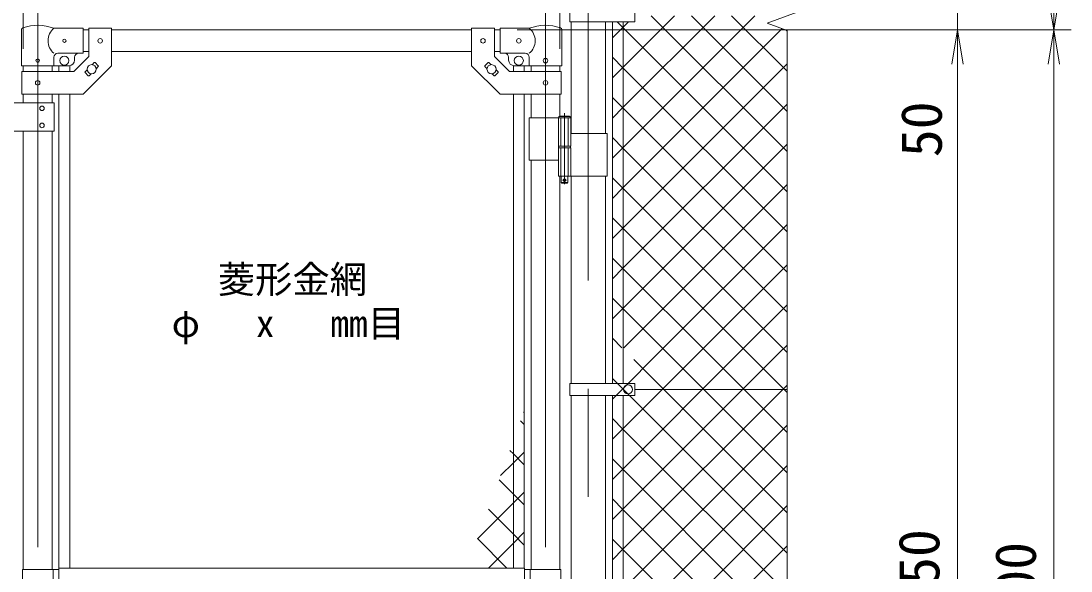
# Model space of a CAD drawing. Units: millimetres, scale not verified. Extents: x -6300 to 6300, y -4455 to 4455.
# Drawn here: x 2104 to 3953, y 191 to 1160 of the extents above; entities that cross this region are included whole.
import ezdxf
from ezdxf.enums import TextEntityAlignment as Align

# ---------------------------------------------------------------- set-up
doc = ezdxf.new("R2010")
doc.units = ezdxf.units.MM
doc.header["$LTSCALE"] = 30
doc.linetypes.add('DASHED', pattern=[7.5, 6, -1.5])
doc.linetypes.add('USER1', pattern=[50.8, 31.75, -6.35, 6.35, -6.35])
for name, color, linetype, lineweight in [('0-0_D-STR-TXT', 7, 'Continuous', 9), ('0-3_D-BMK', 2, 'USER1', 13), ('0-4_D-STR1', 1, 'Continuous', 18), ('0-5_D-STR3', 3, 'Continuous', 13), ('0-6_D-STR-DIM', 7, 'Continuous', 9), ('0-7_0', 7, 'Continuous', 9), ('0-B_D-STR2', 7, 'Continuous', 9)]:
    doc.layers.add(name, color=color, linetype=linetype, lineweight=lineweight)
doc.styles.add('ＭＳ ゴシック', font='')
doc.styles.get('ＭＳ ゴシック').set_extended_font_data('MS Gothic')

# ---------------------------------------------------------------- blocks, each defined once
blk = doc.blocks.new('_Open')
at = {"layer": '0-7_0'}
blk.add_line((-30, 5), (0, 0), dxfattribs=at)
blk.add_lwpolyline([(-30, -5), (0, 0), (-30, 0)], dxfattribs=at)

msp = doc.modelspace()

# ---------------------------------------------------------------- linework, layer by layer
at = {"layer": '0-3_D-BMK'}
for p, q in [((3102.66, 3179.08), (3102.66, -1266.74)), ((2133.06, 1185.57), (2133.06, -852.82)), ((3027.26, 1185.57), (3027.26, -852.82)), ((3060.82, 997.26), (3060.82, 872.37)), ((3057.19, 879.34), (3064.44, 879.34))]:
    msp.add_line(p, q, dxfattribs=at)
at = {"layer": '0-4_D-STR1'}
for p, q in [((3072.41, 1158.54), (3072.41, 961.34)), ((3132.91, 1158.54), (3132.91, 961.34)), ((2223.06, 1143.84), (2213.06, 1143.84)), ((2897.26, 1143.84), (2263.06, 1143.84)), ((2947.26, 1143.84), (2937.26, 1143.84)), ((2223.06, 1105.84), (2213.06, 1105.84)), ((2897.26, 1105.84), (2263.06, 1105.84)), ((2947.26, 1105.84), (2937.26, 1105.84)), ((2107.66, 1080.84), (2107.66, 1070.79)), ((2158.46, 1080.84), (2158.46, 1070.79)), ((3001.86, 1080.84), (3001.86, 1070.79)), ((3052.66, 1080.84), (3052.66, 1070.79)), ((2107.66, 1030.79), (2107.66, 1015.79)), ((2158.46, 1030.79), (2158.46, 1015.79)), ((3001.86, 1030.79), (3001.86, 989.34)), ((3052.66, 1030.79), (3052.66, 992.34)), ((2107.66, 965.79), (2107.66, 193.84)), ((2158.46, 965.79), (2158.46, 193.84)), ((3001.86, 914.34), (3001.86, 193.84)), ((3052.66, 886.34), (3052.66, 193.84)), ((3072.41, 886.34), (3072.41, 521.34)), ((3132.91, 886.34), (3132.91, 521.34)), ((3072.41, 500.34), (3072.41, -136.66)), ((3132.91, 500.34), (3132.91, -136.66))]:
    msp.add_line(p, q, dxfattribs=at)
at = {"layer": '0-5_D-STR3'}
for p, q in [((3069.86, 1179.34), (3069.86, 1158.34)), ((3184.66, 1179.34), (3184.66, 1158.34)), ((2213.06, 1146.84), (2161.61, 1146.84)), ((2213.06, 1146.84), (2213.06, 1102.84)), ((2223.06, 1147.04), (2223.06, 1097.36)), ((2223.06, 1147.04), (2263.06, 1147.04)), ((2263.06, 1147.04), (2263.06, 1080.79)), ((2897.26, 1147.04), (2897.26, 1080.79)), ((2937.26, 1147.04), (2897.26, 1147.04)), ((2937.26, 1147.04), (2937.26, 1097.36)), ((2947.26, 1146.84), (2998.71, 1146.84)), ((2947.26, 1146.84), (2947.26, 1102.84)), ((3069.86, 1158.34), (3184.66, 1158.34)), ((3145.16, 1158.54), (3145.16, 521.34)), ((3164.16, 1158.54), (3164.16, 521.34)), ((2104.51, 1080.84), (2104.51, 1144.53)), ((3055.81, 1080.84), (3055.81, 1144.53)), ((2161.61, 1080.84), (2161.61, 1095.84)), ((2213.06, 1102.84), (2168.61, 1102.84)), ((2196.49, 1070.79), (2223.06, 1097.36)), ((2198.06, 1095.84), (2198.06, 1090.84)), ((2963.82, 1070.79), (2937.26, 1097.36)), ((2947.26, 1102.84), (2991.71, 1102.84)), ((2962.26, 1095.84), (2962.26, 1090.84)), ((2998.71, 1080.84), (2998.71, 1095.84)), ((2104.51, 1080.84), (2161.61, 1080.84)), ((2161.61, 1080.84), (2188.06, 1080.84)), ((2170.56, 1080.84), (2170.56, 1070.79)), ((2189.56, 1080.84), (2189.56, 1070.79)), ((2216.39, 1070.19), (2220.1, 1073.91)), ((2228.94, 1082.74), (2232.65, 1086.46)), ((2234.07, 1086.46), (2239.72, 1080.8)), ((2236.01, 1075.67), (2239.72, 1079.38)), ((2926.25, 1086.46), (2920.59, 1080.8)), ((2924.3, 1075.67), (2920.59, 1079.38)), ((2931.38, 1082.74), (2927.66, 1086.46)), ((2943.92, 1070.19), (2940.21, 1073.91)), ((2970.76, 1080.84), (2970.76, 1070.79)), ((2998.71, 1080.84), (2972.26, 1080.84)), ((2989.76, 1080.84), (2989.76, 1070.79)), ((3055.81, 1080.84), (2998.71, 1080.84)), ((2105.36, 1070.79), (2196.49, 1070.79)), ((2105.36, 1070.79), (2105.36, 1030.79)), ((2216.39, 1068.78), (2222.05, 1063.12)), ((2223.46, 1063.12), (2227.18, 1066.84)), ((2936.85, 1063.12), (2933.14, 1066.84)), ((2943.92, 1068.78), (2938.27, 1063.12)), ((3054.96, 1070.79), (2963.82, 1070.79)), ((3054.96, 1070.79), (3054.96, 1030.79)), ((2170.56, 1030.79), (2170.56, 196.34)), ((2189.56, 1030.79), (2189.56, 196.34)), ((2970.76, 1030.79), (2970.76, 196.34)), ((2989.76, 1030.79), (2989.76, 196.34)), ((2162.06, 1015.79), (2042.06, 1015.79)), ((2162.06, 1015.79), (2162.06, 965.79)), ((2998.71, 989.34), (2998.71, 914.34)), ((2998.71, 989.34), (3071.62, 989.34)), ((3050.02, 989.34), (3050.02, 939.34)), ((3070.82, 991.34), (3050.82, 991.34)), ((3051.82, 992.34), (3069.82, 992.34)), ((3070.82, 991.34), (3069.82, 992.34)), ((3070.82, 991.34), (3070.82, 989.34)), ((3071.62, 989.34), (3071.62, 939.34)), ((2162.06, 965.79), (2042.06, 965.79)), ((3071.62, 961.34), (3135.96, 961.34)), ((3135.96, 961.34), (3135.96, 886.34)), ((3050.02, 939.34), (3071.62, 939.34)), ((3050.02, 936.34), (3071.62, 936.34)), ((3050.02, 936.34), (3050.02, 886.34)), ((3050.32, 939.34), (3050.32, 936.34)), ((3050.32, 936.34), (3071.32, 936.34)), ((3071.32, 939.34), (3071.32, 936.34)), ((3071.62, 936.34), (3071.62, 886.34)), ((2998.71, 914.34), (3049.9, 914.34)), ((3050.02, 886.34), (3135.96, 886.34)), ((3054.82, 886.34), (3054.82, 875.34)), ((3055.82, 874.34), (3054.82, 875.34)), ((3055.82, 874.34), (3065.82, 874.34)), ((3065.82, 874.34), (3066.82, 875.34)), ((3069.86, 521.34), (3069.86, 500.34)), ((3069.86, 521.34), (3184.66, 521.34)), ((3184.66, 521.34), (3184.66, 500.34)), ((3069.86, 500.34), (3184.66, 500.34)), ((3145.16, 500.34), (3145.16, -136.66)), ((3164.16, 500.34), (3164.16, -136.66)), ((3452.66, 510.84), (3184.66, 510.84)), ((2106.06, 193.84), (2106.06, 175.34)), ((2106.06, 193.84), (2170.16, 193.84)), ((2160.06, 193.84), (2160.06, 175.34)), ((2170.16, 196.34), (2990.16, 196.34)), ((2170.16, 175.34), (2170.16, 196.34)), ((2990.16, 141.34), (2990.16, 196.34)), ((3054.26, 193.84), (2990.16, 193.84)), ((3000.26, 193.84), (3000.26, 143.84)), ((3054.26, 193.84), (3054.26, 143.84))]:
    msp.add_line(p, q, dxfattribs=at)
at = {"layer": '0-5_D-STR3', "linetype": 'DASHED'}
for p, q in [((3054.52, 989.34), (3054.52, 939.34)), ((3067.12, 989.34), (3067.12, 939.34)), ((3054.52, 936.34), (3054.52, 886.34)), ((3067.12, 936.34), (3067.12, 886.34))]:
    msp.add_line(p, q, dxfattribs=at)
at = {"layer": '0-5_D-STR3'}
for points in [[(2105.36, 1030.79), (2213.06, 1030.79), (2263.06, 1080.79)], [(3054.96, 1030.79), (2947.26, 1030.79), (2897.26, 1080.79)], [(3051.82, 992.34), (3050.82, 991.34), (3050.82, 989.34)], [(3066.82, 886.34), (3066.82, 875.34), (3054.82, 875.34)]]:
    msp.add_lwpolyline(points, dxfattribs=at)
for centre, radius in [((2243.06, 1124.79), 4), ((2917.26, 1124.79), 4), ((2980.26, 1124.84), 4), ((2180.06, 1124.84), 3), ((2133.06, 1089.84), 3), ((2180.06, 1089.84), 8), ((2980.26, 1089.84), 8), ((3027.26, 1089.84), 4), ((2228.06, 1074.79), 8), ((2932.26, 1074.79), 8), ((2133.06, 1050.79), 4), ((3027.26, 1050.79), 4), ((2140.56, 1005.79), 4), ((2140.56, 975.79), 4), ((3060.82, 879.34), 2.5), ((3172.66, 510.84), 8)]:
    msp.add_circle(centre, radius, dxfattribs=at)
for centre, radius, start, end in [((2107.81, 1144.53), 3.3, 109.22051, 180), ((2133.06, 1072.11), 80, 69.0916, 109.22051), ((2179.8, 1124.84), 28.55, 129.59418, 230.40582), ((3027.26, 1072.11), 80, 70.77949, 110.9084), ((2980.51, 1124.84), 28.55, 309.59418, 50.40582), ((3052.51, 1144.53), 3.3, 0, 70.77949), ((2168.61, 1095.84), 7, 90, 180), ((2205.06, 1095.84), 7, 90, 180), ((2955.26, 1095.84), 7, 0, 90), ((2991.71, 1095.84), 7, 0, 90), ((2188.06, 1090.84), 10, 270, 0), ((2233.36, 1085.75), 1, 45, 135), ((2239.02, 1080.09), 1, 315, 45), ((2921.3, 1080.09), 1, 135, 225), ((2926.95, 1085.75), 1, 45, 135), ((2972.26, 1090.84), 10, 180, 270), ((2217.1, 1069.49), 1, 135, 225), ((2222.75, 1063.83), 1, 225, 315), ((2937.56, 1063.83), 1, 225, 315), ((2943.22, 1069.49), 1, 315, 45)]:
    msp.add_arc(centre, radius, start, end, dxfattribs=at)
at = {"layer": '0-6_D-STR-DIM'}
for p, q in [((2107.66, 1110.84), (2107.66, 3423.84)), ((2107.66, 1110.84), (2107.66, 3423.84)), ((3052.66, 1110.84), (3052.66, 3423.84)), ((3752.66, 1193.84), (3752.66, 1143.84)), ((3417.42, 1156.01), (3487.89, 1181.66)), ((3452.66, 1143.19), (3417.42, 1156.01)), ((2977.26, 1143.84), (3782.66, 1143.84)), ((2977.26, 1143.84), (3952.66, 1143.84)), ((2977.26, 1143.84), (3952.66, 1143.84)), ((2977.26, 1143.84), (3782.66, 1143.84)), ((3452.66, -949.16), (3452.66, 1143.19)), ((3752.66, -746.16), (3752.66, 1083.84)), ((3752.66, 1083.84), (3752.66, 1023.84)), ((3922.66, 1083.84), (3922.66, -796.16))]:
    msp.add_line(p, q, dxfattribs=at)
at = {"layer": '0-B_D-STR2'}
for p, q in [((3164.16, 1078.37), (3254.63, 1168.84)), ((3164.16, 1007.66), (3325.34, 1168.84)), ((3164.16, 936.95), (3396.05, 1168.84)), ((3452.66, 929.73), (3213.55, 1168.84)), ((3452.66, 1000.45), (3284.26, 1168.84)), ((3452.66, 1071.16), (3354.97, 1168.84)), ((3452.66, 1141.87), (3450.58, 1143.94)), ((3164.16, 1076.81), (3145.16, 1095.81)), ((3145.16, 1059.37), (3164.16, 1078.37)), ((3164.16, 795.52), (3452.66, 1084.02)), ((3452.66, 788.31), (3164.16, 1076.81)), ((3164.16, 1006.1), (3145.16, 1025.1)), ((3145.16, 988.66), (3164.16, 1007.66)), ((3164.16, 724.81), (3452.66, 1013.31)), ((3452.66, 717.6), (3164.16, 1006.1)), ((3164.16, 935.39), (3145.16, 954.39)), ((3145.16, 917.95), (3164.16, 936.95)), ((3164.16, 654.1), (3452.66, 942.6)), ((3452.66, 646.89), (3164.16, 935.39)), ((3164.16, 864.68), (3145.16, 883.68)), ((3165.1, 584.34), (3452.66, 871.89)), ((3452.66, 576.18), (3164.16, 864.68)), ((3164.16, 793.97), (3145.16, 812.97)), ((3145.16, 776.52), (3164.16, 795.52)), ((3225.31, 573.84), (3452.66, 801.18)), ((3384.29, 573.84), (3164.16, 793.97)), ((3164.16, 723.26), (3145.16, 742.26)), ((3145.16, 705.81), (3164.16, 724.81)), ((3313.58, 573.84), (3164.16, 723.26)), ((3296.02, 573.84), (3452.66, 730.47)), ((3164.16, 652.55), (3145.16, 671.55)), ((3145.16, 635.1), (3164.16, 654.1)), ((3242.87, 573.84), (3164.16, 652.55)), ((3366.73, 573.84), (3452.66, 659.76)), ((3161.66, 584.34), (3145.16, 600.84)), ((3164.16, 512.68), (3225.31, 573.84)), ((3164.16, 441.97), (3296.02, 573.84)), ((3164.16, 371.26), (3366.73, 573.84)), ((3164.16, 300.55), (3437.45, 573.84)), ((3452.66, 364.05), (3242.87, 573.84)), ((3452.66, 434.76), (3313.58, 573.84)), ((3452.66, 505.47), (3384.29, 573.84)), ((3437.45, 573.84), (3452.66, 589.05)), ((3452.66, 293.34), (3182.66, 563.34)), ((3164.16, 511.13), (3145.16, 530.13)), ((3164.16, 229.84), (3452.66, 518.34)), ((3145.16, 493.68), (3164.16, 512.68)), ((3452.66, 222.63), (3164.16, 511.13)), ((2988.65, 470.25), (2989.76, 471.36)), ((2989.76, 448.92), (2983.25, 455.42)), ((3164.16, 440.42), (3145.16, 459.42)), ((3164.16, 159.13), (3452.66, 447.63)), ((3145.16, 422.97), (3164.16, 441.97)), ((3452.66, 151.92), (3164.16, 440.42)), ((2970.76, 397.21), (2964.38, 403.58)), ((2970.76, 381.65), (2989.76, 400.65)), ((2989.76, 378.21), (2970.76, 397.21)), ((3164.16, 369.71), (3145.16, 388.71)), ((2948.19, 359.08), (2970.76, 381.65)), ((3145.16, 352.26), (3164.16, 371.26)), ((3164.16, 88.42), (3452.66, 376.92)), ((2970.76, 326.49), (2945.51, 351.74)), ((3452.66, 81.21), (3164.16, 369.71)), ((2970.76, 310.94), (2989.76, 329.94)), ((2989.76, 307.49), (2970.76, 326.49)), ((3164.16, 299), (3145.16, 318)), ((2907.72, 247.9), (2970.76, 310.94)), ((2970.76, 255.78), (2926.65, 299.9)), ((3145.16, 281.55), (3164.16, 300.55)), ((3164.16, 17.71), (3452.66, 306.21)), ((3452.66, 10.5), (3164.16, 299)), ((2959.49, 196.34), (2907.78, 248.05)), ((2989.76, 236.78), (2970.76, 255.78)), ((3164.16, 228.29), (3145.16, 247.29)), ((3145.16, 210.84), (3164.16, 229.84)), ((3164.16, -53), (3452.66, 235.5)), ((3452.66, -60.21), (3164.16, 228.29))]:
    msp.add_line(p, q, dxfattribs=at)
for points in [[(3145.16, 1130.08), (3164.16, 1149.08), (3173.42, 1158.34)], [(3452.66, 859.02), (3164.16, 1147.52), (3153.34, 1158.34)], [(3145.16, 847.23), (3164.16, 866.23), (3444.19, 1146.27)], [(2926.87, 196.34), (2970.76, 240.23), (2989.76, 259.23)]]:
    msp.add_lwpolyline(points, dxfattribs=at)

# ---------------------------------------------------------------- block references
at = {"layer": '0-6_D-STR-DIM', "xscale": 2, "yscale": 2}
for p, rotation in [((3922.66, 1143.84), 270), ((3752.66, 1143.84), 90), ((3752.66, 1143.84), 90), ((3922.66, 1143.84), 90)]:
    msp.add_blockref('_Open', p, dxfattribs=dict(at, rotation=rotation))

# ---------------------------------------------------------------- texts
at = {"layer": '0-0_D-STR-TXT', "style": 'ＭＳ ゴシック'}
for s, p in [('菱形金網', (2450.21, 666.24)), ('φ\u3000 x\u3000 mm目', (2368.99, 588.65))]:
    msp.add_text(s, height=48.17, dxfattribs=at).set_placement(p, align=Align.BOTTOM_LEFT)
at = {"layer": '0-6_D-STR-DIM', "style": 'ＭＳ ゴシック'}
for s, p in [('50', (3746.79, 919.9)), ('1950', (3742.53, 68.49)), ('2000', (3912.53, 45.96))]:
    msp.add_text(s, height=72.14, rotation=90, dxfattribs=at).set_placement(p, align=Align.BOTTOM_LEFT)

doc.saveas('drawing.dxf')
